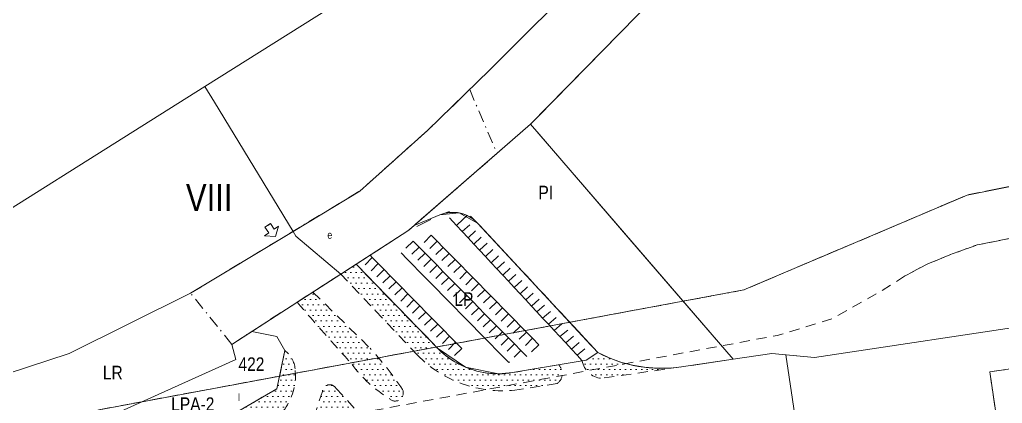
# Model space of a CAD drawing. Header units: metres. Extents: x 24485995 to 24488038, y 6819999 to 6822001.
# Drawn here: x 24486451.7 to 24486741.4, y 6821528.3 to 6821641.3 of the extents above; entities that cross this region are included whole.
import ezdxf

# ---------------------------------------------------------------- set-up
doc = ezdxf.new("R2010")
doc.units = ezdxf.units.M
for name, pattern in [('k10020', [0]), ('k10040', [10.3, 3.5, -1.5, 0.3, -1.5, 3.5]), ('k10050', [8, 3, -2, 3]), ('k10li0', [0]), ('k10rt0', [0]), ('k10vi1', [0])]:
    doc.linetypes.add(name, pattern=pattern)
for name, color, linetype, lineweight in [('AK_AsemakaavaTeksti_Kaupunginosan_nimi', 7, 'Continuous', 0), ('AK_AsemakaavaTeksti_Korttelinumero', 7, 'Continuous', 0), ('AK_AsemakaavaViiva_Kaupunginosan_raja', 7, 'Continuous', 0), ('AK_Kaavamerkinta_Kayttotarkoitusalue', 7, 'Continuous', 0), ('AK_KayttotarkoitusSymboliViiva_Liikennealueen_kuvio', 12, 'Continuous', 0), ('AK_KayttotarkoitusSymboliViiva_Rautatiealueen_kuvio', 14, 'Continuous', 0), ('AK_KayttotarkoitusSymboliViiva_Virkistysalueen_kuvio_murtoviiva', 7, 'Continuous', 0), ('AK_KayttotarkoitusViiva', 7, 'Continuous', 0), ('AK_LiikennointiSymboli_Ajoneuvoliittyma', 7, 'Continuous', 0), ('AK_MaanalainenkViiva_Alueenosan_raja', 132, 'Continuous', 0), ('AK_MaanalainenkViiva_Liikennealueen_kuvio', 132, 'Continuous', 0), ('AK_MaanalainenkViiva_Ohj_Alueenosan_raja', 132, 'Continuous', 0), ('AK_MuuAsemakaavaTeksti_Alueenosan_kayttotarkoitus', 7, 'Continuous', 0), ('AK_MuuAsemakaavaViiva_alueenosan_raja', 7, 'Continuous', 0), ('AK_MuuAsemakaavaViiva_Ohj_alueenosan_raja', 7, 'Continuous', 0), ('AK_Poistettava_merkintä', 7, 'Continuous', 0), ('AK_RakennusalaTeksti_Kerrosala_tai_luku', 7, 'Continuous', 0), ('AK_YmparistoAlue_Istutettava_alue', 7, 'Continuous', 0)]:
    doc.layers.add(name, color=color, linetype=linetype, lineweight=lineweight)
doc.styles.add('ArialNarrow', font='ARIALN.TTF')

# ---------------------------------------------------------------- blocks, each defined once
blk = doc.blocks.new('K10620')
at = {"layer": 'AK_LiikennointiSymboli_Ajoneuvoliittyma', "color": 7, "linetype": 'Continuous', "lineweight": 13, "extrusion": (0, 0, -1), "flags": 128}
blk.add_lwpolyline([(0, 4), (-1, 4), (-1, 2), (-2.5, 2), (0, 0), (2.5, 2)], dxfattribs=at)
at = {"layer": 'AK_LiikennointiSymboli_Ajoneuvoliittyma', "color": 7, "linetype": 'Continuous', "lineweight": 13, "flags": 128}
for points in [[(0, 4), (-1, 4), (-1, 2), (-2.5, 2)], [(0, 0), (2.5, 2), (1, 2), (1, 4), (-1, 4), (-1, 2), (-2.5, 2), (0, 0)]]:
    blk.add_lwpolyline(points, dxfattribs=at)

msp = doc.modelspace()

# ---------------------------------------------------------------- hatches: boundary and pattern name
at = {"layer": 'AK_YmparistoAlue_Istutettava_alue', "linetype": 'Continuous', "lineweight": 0}
h = msp.add_hatch(dxfattribs=at)
h.set_pattern_fill('DOTS', style=0)
h.paths.add_polyline_path([(24486550.86, 6821569.3), (24486574.87, 6821544.61, 0.025835), (24486576.73, 6821542.87, 0.025765), (24486578.77, 6821541.34, 0.111967), (24486589.05, 6821537.31, 0.080164), (24486597, 6821537.39), (24486598.54, 6821537.65), (24486604.55, 6821538.67), (24486610.55, 6821539.7, -0.475725), (24486610.11, 6821534.17), (24486597.7, 6821532.19, -0.226669), (24486568.95, 6821542.5), (24486546.33, 6821566.38)], flags=0)
h = msp.add_hatch(dxfattribs=at)
h.set_pattern_fill('DOTS', style=0)
h.paths.add_polyline_path([(24486538.15, 6821561.11), (24486555, 6821544.59, -0.034694), (24486564.56, 6821532.39, -0.86115), (24486560.64, 6821529.77, -0.097531), (24486549.67, 6821539.81, -0.002505), (24486533.46, 6821558.09)], flags=0)
h = msp.add_hatch(dxfattribs=at)
h.set_pattern_fill('DOTS', style=0)
h.paths.add_polyline_path([(24486486.67, 6821516.07, 0.399606), (24486489.03, 6821514.99), (24486508.95, 6821518.14, 0.027582), (24486521.09, 6821520.3, 0.359093), (24486532.9, 6821538.45, 0.209282), (24486529.89, 6821543.87), (24486527.54, 6821532.62), (24486503.32, 6821518.56)], flags=0)
h = msp.add_hatch(dxfattribs=at)
h.set_pattern_fill('DOTS', style=0)
h.paths.add_polyline_path([(24486622.14, 6821543.29, 0.160307), (24486646.78, 6821539.08), (24486623.13, 6821535.7, -0.350334), (24486617.54, 6821540.89), (24486618.69, 6821541.09)], flags=0)
h = msp.add_hatch(dxfattribs=at)
h.set_pattern_fill('DOTS', style=0)
h.paths.add_polyline_path([(24486544.93, 6821532.81), (24486550.77, 6821526.45, -0.641984), (24486549.11, 6821524.09), (24486540.7, 6821522.35, -0.851307), (24486538.43, 6821524.31), (24486540.93, 6821531.8, -0.724022)], flags=0)

# ---------------------------------------------------------------- linework, layer by layer
at = {"layer": 'AK_AsemakaavaViiva_Kaupunginosan_raja', "linetype": 'k10020', "lineweight": 9, "flags": 128}
for points in [[(24486506.31, 6821621.63), (24486571.55, 6821662.64)], [(24486509.13, 6821617), (24486506.31, 6821621.63)], [(24486546.33, 6821566.38), (24486533.16, 6821577.56), (24486532.29, 6821578.99), (24486509.13, 6821617)], [(24486567.98, 6821580.74), (24486575.6, 6821583.85)], [(24486566.1, 6821579.11), (24486567.98, 6821580.74)], [(24486586.69, 6821581.4), (24486622.14, 6821543.29)], [(24486546.33, 6821566.38), (24486566.1, 6821579.11)], [(24486514.25, 6821545.71), (24486545.07, 6821565.57)], [(24486545.07, 6821565.57), (24486546.33, 6821566.38)], [(24486515.4, 6821541.25), (24486514.25, 6821545.71)], [(24486662.06, 6821541.36), (24486673.43, 6821543.06)], [(24486673.43, 6821543.06), (24486677.56, 6821542.66)], [(24486677.56, 6821542.66), (24486680.52, 6821522.86)], [(24486475.52, 6821523.24), (24486515.4, 6821541.25)], [(24486646.78, 6821539.08), (24486662.06, 6821541.36)]]:
    msp.add_lwpolyline(points, dxfattribs=at)
at = {"layer": 'AK_AsemakaavaViiva_Kaupunginosan_raja', "linetype": 'k10020', "lineweight": 9}
for centre, radius, start, end in [((24486579.37, 6821574.58), 10, 42.9307, 112.1426), ((24486640.86, 6821578.62), 39.98, 242.0859, 278.5157)]:
    msp.add_arc(centre, radius, start, end, dxfattribs=at)
at = {"layer": 'AK_KayttotarkoitusSymboliViiva_Liikennealueen_kuvio', "linetype": 'k10li0', "lineweight": 9, "flags": 128}
for points in [[(24486973.55, 6821937.34), (24486907.93, 6821904.91), (24486824.22, 6821858.28), (24486821.8, 6821859.73), (24486807.14, 6821868.47), (24486786.24, 6821858.14), (24486748.25, 6821839.36), (24486719.16, 6821815.73), (24486684, 6821787.16), (24486646.6, 6821744.1), (24486650.15, 6821741.23), (24486571.55, 6821662.64), (24486506.31, 6821621.63), (24486419.47, 6821567.03), (24486350.09, 6821551.79), (24486319.37, 6821545.04), (24486297.65, 6821541.44), (24486298.22, 6821537.99), (24486130.22, 6821509.96), (24486124.79, 6821509.15), (24486101.28, 6821507.97), (24486081.36, 6821506.54), (24486065.13, 6821502.3), (24486024.67, 6821488), (24486019, 6821486), (24486000, 6821473.79)], [(24486332.63, 6821598.38), (24486335.58, 6821578.63), (24486342.4, 6821559.85), (24486343.4, 6821557.82), (24486348.43, 6821553.29), (24486350.09, 6821551.79), (24486419.47, 6821567.03), (24486506.31, 6821621.63), (24486571.55, 6821662.64), (24486650.15, 6821741.23), (24486646.6, 6821744.1), (24486684, 6821787.16), (24486719.16, 6821815.73), (24486716.1, 6821858.14), (24486712.64, 6821906.25), (24486710.38, 6821905.77), (24486695.24, 6821903.51), (24486664.6, 6821905.18), (24486657.54, 6821905.26), (24486651.41, 6821904.98), (24486645.17, 6821904.35), (24486638.46, 6821902.86), (24486614.71, 6821897.49), (24486611.91, 6821900.54), (24486605.29, 6821898.79), (24486615, 6821883.88), (24486602.4, 6821874.55), (24486583.69, 6821858.41), (24486583.37, 6821858.14), (24486572.73, 6821849.04), (24486533.42, 6821815.39), (24486509.38, 6821806.89), (24486512.78, 6821797.27), (24486513.57, 6821794.66), (24486514.29, 6821783.78), (24486511.07, 6821773.36), (24486504.33, 6821764.78), (24486342.75, 6821622.33), (24486336.02, 6821613.75), (24486332.8, 6821603.33), (24486332.63, 6821598.38)], [(24486000, 6821425.5), (24486013.64, 6821432.86), (24486026.39, 6821439.34), (24486074.8, 6821463.81), (24486103.42, 6821474.35), (24486128.43, 6821478.08), (24486159.76, 6821481.54), (24486293.95, 6821504), (24486396.09, 6821520.99), (24486417.06, 6821526.92), (24486466.3, 6821543.03), (24486502.1, 6821560.78), (24486532.29, 6821578.99), (24486551.96, 6821590.85), (24486571.95, 6821608.72), (24486590.31, 6821626.51), (24486678.93, 6821714.91), (24486684.25, 6821720.11), (24486713.72, 6821745.61), (24486745.65, 6821767.96), (24486779.7, 6821786.92), (24486821.8, 6821807.61), (24486825.39, 6821809.37), (24486857.27, 6821830.05), (24486858.13, 6821835.47), (24486858.85, 6821840.03), (24486883.27, 6821853.63), (24486891.37, 6821858.14), (24486898.91, 6821862.34), (24486947.55, 6821888.24), (24486973.61, 6821901.12)], [(24486550.86, 6821569.3), (24486574.87, 6821544.61), (24486583.08, 6821538.99), (24486592.84, 6821537.03), (24486597, 6821537.39), (24486618.69, 6821541.09), (24486622.14, 6821543.29), (24486586.69, 6821581.4), (24486581.22, 6821584.41), (24486575.6, 6821583.85), (24486567.98, 6821580.74), (24486566.1, 6821579.11), (24486550.86, 6821569.3)]]:
    msp.add_lwpolyline(points, dxfattribs=at)
at = {"layer": 'AK_KayttotarkoitusSymboliViiva_Rautatiealueen_kuvio', "linetype": 'k10rt0', "lineweight": 9, "flags": 128}
for points in [[(24486973.7, 6821845.74), (24486938.55, 6821836.78), (24486920.72, 6821834.18), (24486912.18, 6821832.97), (24486900.85, 6821828.2), (24486884.76, 6821825.02), (24486869.56, 6821822.01), (24486849.09, 6821817.34), (24486825.39, 6821809.37), (24486821.8, 6821807.61), (24486779.7, 6821786.92), (24486745.65, 6821767.96), (24486713.72, 6821745.61), (24486684.25, 6821720.11), (24486678.93, 6821714.91), (24486590.31, 6821626.51), (24486571.95, 6821608.72), (24486551.96, 6821590.85), (24486532.29, 6821578.99), (24486502.1, 6821560.78), (24486466.3, 6821543.03), (24486417.06, 6821526.92), (24486396.09, 6821520.99), (24486293.95, 6821504), (24486159.76, 6821481.54), (24486128.43, 6821478.08), (24486103.42, 6821474.35), (24486074.8, 6821463.81), (24486026.39, 6821439.34), (24486013.64, 6821432.86), (24486000, 6821425.5)], [(24486005.99, 6821388.56), (24486010.04, 6821390.92), (24486024.96, 6821399.62), (24486023.84, 6821401.64), (24486054.41, 6821418.71), (24486086.96, 6821436.88), (24486131.08, 6821452.76), (24486158.37, 6821459.76), (24486200.61, 6821468.84), (24486278.07, 6821477.12), (24486359.02, 6821493.4), (24486401.29, 6821501.9), (24486425.53, 6821508.19), (24486468.82, 6821521.22), (24486475.52, 6821523.24), (24486515.4, 6821541.25), (24486514.25, 6821545.71), (24486520.1, 6821549.51), (24486546.33, 6821566.38), (24486550.86, 6821569.3), (24486566.1, 6821579.11), (24486567.98, 6821580.74), (24486585.54, 6821595.99), (24486602.26, 6821610.52), (24486654.72, 6821664.05), (24486688.28, 6821696.48), (24486716.53, 6821720.86), (24486757.01, 6821751.97), (24486766.05, 6821756.98), (24486821.8, 6821783.23), (24486839.63, 6821791.63), (24486894.17, 6821804.32), (24486913.05, 6821808.71), (24486973.74, 6821820.32)]]:
    msp.add_lwpolyline(points, dxfattribs=at)
at = {"layer": 'AK_KayttotarkoitusSymboliViiva_Virkistysalueen_kuvio_murtoviiva', "linetype": 'k10vi1', "lineweight": 9, "flags": 128}
for points in [[(24486604.22, 6821608.25), (24486632.16, 6821575.94), (24486662.06, 6821541.36), (24486673.43, 6821543.06), (24486685.97, 6821541.83), (24486753.88, 6821552.02), (24486821.79, 6821562.21), (24486874.85, 6821570.17), (24486879.11, 6821604.23), (24486883.38, 6821638.29), (24486887.34, 6821668.25), (24486907.13, 6821665.55), (24486926.92, 6821662.84), (24486957.33, 6821667.41), (24486956.36, 6821673.85), (24486955.39, 6821680.28), (24486962.34, 6821683.41), (24486969.29, 6821686.54), (24486970.49, 6821687.51), (24486971.69, 6821688.47), (24486976.77, 6821695.96), (24486981.85, 6821703.45), (24486982.56, 6821705.38), (24486983.26, 6821707.32), (24486982.78, 6821710.32), (24486982.3, 6821713.33), (24486980.4, 6821716.02), (24486978.5, 6821718.72), (24486970.49, 6821725.71), (24486962.48, 6821732.71), (24486968.54, 6821736.74), (24486974.61, 6821740.77), (24486981.66, 6821745.45), (24486988.72, 6821750.14), (24486993.73, 6821753.47), (24486993.12, 6821755.52), (24486991.57, 6821760.93), (24486990.63, 6821764.29), (24486989.74, 6821766.98), (24486988.85, 6821769.67), (24486986.47, 6821775.11), (24486984.1, 6821780.55), (24486980.45, 6821779.44), (24486976.79, 6821778.33), (24486975.86, 6821779.08), (24486977.44, 6821780.25), (24486974.92, 6821779.84), (24486967.44, 6821773.46), (24486959.96, 6821767.09), (24486959.4, 6821768.09), (24486958.84, 6821769.09), (24486958.17, 6821769.73), (24486957.5, 6821770.37), (24486956.4, 6821771.24), (24486955.3, 6821772.11), (24486953.26, 6821773.27), (24486952.39, 6821773.8), (24486951.53, 6821774.33), (24486950.52, 6821774.22), (24486949.51, 6821774.11), (24486947.53, 6821773.64), (24486945.55, 6821773.17), (24486943.67, 6821772.87), (24486941.79, 6821772.56), (24486933.46, 6821781.61), (24486925.13, 6821790.67), (24486926.04, 6821791.63), (24486926.94, 6821792.59), (24486919.99, 6821800.65), (24486913.05, 6821808.71), (24486903.61, 6821806.52), (24486894.17, 6821804.32), (24486866.9, 6821797.97), (24486839.63, 6821791.63), (24486830.71, 6821787.43), (24486821.8, 6821783.23), (24486793.92, 6821770.1), (24486766.05, 6821756.98), (24486761.53, 6821754.47), (24486757.01, 6821751.97), (24486736.77, 6821736.41), (24486716.53, 6821720.86), (24486702.4, 6821708.67), (24486688.28, 6821696.48), (24486671.5, 6821680.26), (24486654.72, 6821664.05), (24486628.49, 6821637.28), (24486604.36, 6821612.66)], [(24486649.75, 6821539.52), (24486662.06, 6821541.36), (24486602.26, 6821610.52), (24486568.36, 6821581.08)], [(24486578.42, 6821584.86), (24486576.41, 6821584.14), (24486577.25, 6821584.36), (24486578.1, 6821584.5), (24486578.95, 6821584.58), (24486579.82, 6821584.57), (24486580.68, 6821584.5), (24486581.53, 6821584.35), (24486582.36, 6821584.13), (24486583.17, 6821583.83), (24486583.95, 6821583.47), (24486584.7, 6821583.04), (24486585.41, 6821582.55), (24486586.08, 6821582), (24486584.55, 6821583.5)], [(24486568.78, 6821580.45), (24486572.91, 6821582.51)], [(24486588.73, 6821579.2), (24486620.1, 6821545.48)], [(24486624.85, 6821542.01), (24486625.42, 6821541.74), (24486628.83, 6821540.49), (24486632.34, 6821539.55), (24486635.92, 6821538.94), (24486639.54, 6821538.66), (24486643.17, 6821538.7), (24486643.8, 6821538.77)]]:
    msp.add_lwpolyline(points, dxfattribs=at)
at = {"layer": 'AK_KayttotarkoitusViiva', "linetype": 'Continuous', "lineweight": 20, "flags": 128}
for points in [[(24486719.16, 6821815.73), (24486684, 6821787.16), (24486646.6, 6821744.1), (24486650.15, 6821741.23), (24486571.55, 6821662.64), (24486506.31, 6821621.63), (24486419.47, 6821567.03), (24486350.09, 6821551.79)], [(24486602.26, 6821610.52), (24486654.72, 6821664.05), (24486688.28, 6821696.48), (24486716.53, 6821720.86), (24486757.01, 6821751.97), (24486766.05, 6821756.98), (24486821.8, 6821783.23), (24486839.63, 6821791.63), (24486894.17, 6821804.32), (24486913.05, 6821808.71)], [(24486000, 6821425.5), (24486013.64, 6821432.86), (24486026.39, 6821439.34), (24486074.8, 6821463.81), (24486103.42, 6821474.35), (24486128.43, 6821478.08), (24486159.76, 6821481.54), (24486293.95, 6821504), (24486396.09, 6821520.99), (24486417.06, 6821526.92), (24486466.3, 6821543.03), (24486502.1, 6821560.78), (24486532.29, 6821578.99), (24486551.96, 6821590.85), (24486571.95, 6821608.72), (24486590.31, 6821626.51), (24486678.93, 6821714.91)], [(24486567.98, 6821580.74), (24486585.54, 6821595.99), (24486602.26, 6821610.52)], [(24486662.06, 6821541.36), (24486602.26, 6821610.52)], [(24486567.98, 6821580.74), (24486575.6, 6821583.85)], [(24486567.98, 6821580.74), (24486566.1, 6821579.11), (24486550.86, 6821569.3)], [(24486586.69, 6821581.4), (24486622.14, 6821543.29)], [(24486550.86, 6821569.3), (24486546.33, 6821566.38), (24486520.1, 6821549.51)], [(24486574.87, 6821544.61), (24486550.86, 6821569.3)], [(24486662.06, 6821541.36), (24486673.43, 6821543.06), (24486677.56, 6821542.66), (24486685.97, 6821541.83), (24486821.79, 6821562.21), (24486874.85, 6821570.17)], [(24486520.1, 6821549.51), (24486514.25, 6821545.71), (24486515.4, 6821541.25), (24486475.52, 6821523.24), (24486468.82, 6821521.22)], [(24486468.82, 6821521.22), (24486472.02, 6821513.88), (24486503.32, 6821518.56), (24486527.54, 6821532.62), (24486529.89, 6821543.87), (24486527.51, 6821547.98), (24486520.1, 6821549.51)], [(24486742.33, 6821506.2), (24486737.63, 6821537.57), (24486741.09, 6821538.09), (24486792.53, 6821545.81)], [(24486622.14, 6821543.29), (24486618.69, 6821541.09), (24486597, 6821537.39)], [(24486646.78, 6821539.08), (24486662.06, 6821541.36)]]:
    msp.add_lwpolyline(points, dxfattribs=at)
at = {"layer": 'AK_KayttotarkoitusViiva', "linetype": 'Continuous', "lineweight": 20}
for centre, radius, start, end in [((24486579.37, 6821574.58), 10, 42.9307, 112.1426), ((24486592.8, 6821562.03), 25, 224.1886, 279.6839)]:
    msp.add_arc(centre, radius, start, end, dxfattribs=at)
msp.add_ellipse((24486640.86, 6821578.62), major_axis=(35.33, -18.72), ratio=1, start_param=4.712389, end_param=5.348208, dxfattribs=at)
at = {"layer": 'AK_MaanalainenkViiva_Alueenosan_raja', "linetype": 'k10040', "lineweight": 5, "flags": 128}
msp.add_lwpolyline([(24486000, 6821441.04), (24486006.51, 6821441.62), (24486037.68, 6821445.26), (24486068.74, 6821449.73), (24486099.77, 6821455.06), (24486440.31, 6821518.29), (24486475.16, 6821526.46), (24486665.2, 6821561.75), (24486731, 6821589.69), (24486824.72, 6821608.39), (24486847.29, 6821612.89), (24486930.27, 6821629.45), (24486952.76, 6821633.94)], dxfattribs=at)
at = {"layer": 'AK_MaanalainenkViiva_Liikennealueen_kuvio', "linetype": 'k10li0', "lineweight": 5, "flags": 128}
msp.add_lwpolyline([(24486952.76, 6821633.94), (24486930.27, 6821629.45), (24486847.29, 6821612.89), (24486824.72, 6821608.39), (24486731, 6821589.69), (24486665.2, 6821561.75), (24486475.16, 6821526.46), (24486440.31, 6821518.29), (24486099.77, 6821455.06), (24486068.74, 6821449.73), (24486037.68, 6821445.26), (24486006.51, 6821441.62), (24486000, 6821441.04)], dxfattribs=at)
at = {"layer": 'AK_MaanalainenkViiva_Ohj_Alueenosan_raja', "linetype": 'k10050', "lineweight": 5, "flags": 128}
for points in [[(24486000, 6821425.97), (24486008.05, 6821426.7), (24486039.62, 6821430.38), (24486071.08, 6821434.92), (24486102.41, 6821440.3), (24486443.39, 6821503.6), (24486478.24, 6821511.77), (24486674.94, 6821548.3), (24486691.18, 6821553.21), (24486705.96, 6821561.55), (24486712.48, 6821565.79), (24486719.36, 6821569.4), (24486726.55, 6821572.35), (24486733.94, 6821574.98), (24486968.95, 6821621.87), (24486982.25, 6821622.73), (24486995.56, 6821621.94), (24487008.67, 6821619.54), (24487026, 6821617.27), (24487043.38, 6821619), (24487079.62, 6821627.51), (24487115.58, 6821637.16), (24487158.18, 6821646.89), (24487215.02, 6821667.03), (24487270.76, 6821690.06), (24487325.24, 6821715.89), (24487378.34, 6821744.48), (24487399.52, 6821756.86), (24487420.53, 6821769.52), (24487441.77, 6821782.52), (24487577.8, 6821865.99), (24487628.49, 6821898.27), (24487766.31, 6821982.85), (24487783.59, 6821993.41), (24487794.58, 6822000)], [(24486712.48, 6821565.79), (24486719.36, 6821569.4), (24486726.55, 6821572.35), (24486733.94, 6821574.98), (24486968.95, 6821621.87), (24486982.25, 6821622.73), (24486995.56, 6821621.94), (24487008.67, 6821619.54), (24487026, 6821617.27), (24487043.38, 6821619), (24487079.62, 6821627.51), (24487115.58, 6821637.16), (24487158.18, 6821646.89), (24487215.02, 6821667.03), (24487270.76, 6821690.06), (24487325.24, 6821715.89), (24487378.34, 6821744.48), (24487399.52, 6821756.86), (24487420.53, 6821769.52), (24487441.77, 6821782.52), (24487577.8, 6821865.99), (24487628.49, 6821898.27), (24487766.31, 6821982.85), (24487783.59, 6821993.41), (24487794.58, 6822000)], [(24486847.29, 6821612.89), (24486824.72, 6821608.39), (24486731, 6821589.69), (24486665.2, 6821561.75), (24486475.16, 6821526.46), (24486440.31, 6821518.29), (24486099.77, 6821455.06), (24486068.74, 6821449.73), (24486037.68, 6821445.26), (24486006.51, 6821441.62), (24486000, 6821441.04)], [(24486000, 6821425.97), (24486008.05, 6821426.7), (24486039.62, 6821430.38), (24486071.08, 6821434.92), (24486102.41, 6821440.3), (24486443.39, 6821503.6), (24486478.24, 6821511.77), (24486674.94, 6821548.3), (24486691.18, 6821553.21), (24486705.96, 6821561.55), (24486712.48, 6821565.79)]]:
    msp.add_lwpolyline(points, dxfattribs=at)
at = {"layer": 'AK_MuuAsemakaavaViiva_alueenosan_raja', "linetype": 'k10040', "lineweight": 5, "flags": 128}
for points in [[(24486502.1, 6821560.78), (24486551.96, 6821590.85), (24486571.95, 6821608.72), (24486584.35, 6821620.74)], [(24486584.35, 6821620.74), (24486592.38, 6821601.94)], [(24486554.98, 6821571.95), (24486561, 6821575.82), (24486565.29, 6821578.59), (24486566.1, 6821579.11), (24486567.98, 6821580.74), (24486574.89, 6821586.74), (24486585.54, 6821595.99), (24486592.38, 6821601.94)], [(24486550.86, 6821569.3), (24486554.98, 6821571.95)], [(24486546.33, 6821566.38), (24486550.86, 6821569.3)], [(24486538.15, 6821561.11), (24486546.33, 6821566.38)], [(24486514.25, 6821545.71), (24486502.1, 6821560.78)], [(24486533.46, 6821558.09), (24486538.15, 6821561.11)], [(24486514.25, 6821545.71), (24486521.2, 6821550.19), (24486533.46, 6821558.09)], [(24486737.63, 6821537.57), (24486739.98, 6821521.89), (24486742.33, 6821506.2), (24486766.07, 6821509.77), (24486763.73, 6821525.32), (24486761.36, 6821541.15), (24486741.09, 6821538.09), (24486737.63, 6821537.57)]]:
    msp.add_lwpolyline(points, dxfattribs=at)
at = {"layer": 'AK_MuuAsemakaavaViiva_Ohj_alueenosan_raja', "linetype": 'k10050', "lineweight": 5, "flags": 128}
for points in [[(24486580.47, 6821580.74), (24486577.13, 6821584.33)], [(24486582.44, 6821582.56), (24486583.61, 6821583.64)], [(24486580.47, 6821580.74), (24486582.44, 6821582.56)], [(24486582.18, 6821578.91), (24486580.47, 6821580.74)], [(24486582.18, 6821578.91), (24486585.79, 6821582.25)], [(24486583.88, 6821577.08), (24486587.54, 6821580.48)], [(24486586.69, 6821581.4), (24486587.54, 6821580.48)], [(24486587.54, 6821580.48), (24486589.24, 6821578.65)], [(24486573.03, 6821577.84), (24486569.47, 6821574.34)], [(24486574.79, 6821576.06), (24486573.03, 6821577.84)], [(24486583.88, 6821577.08), (24486582.18, 6821578.91)], [(24486583.88, 6821577.08), (24486585.58, 6821575.25)], [(24486585.58, 6821575.25), (24486589.24, 6821578.65)], [(24486589.24, 6821578.65), (24486590.94, 6821576.82)], [(24486567.72, 6821576.12), (24486564.15, 6821572.62)], [(24486569.47, 6821574.34), (24486565.9, 6821570.83)], [(24486569.47, 6821574.34), (24486567.72, 6821576.12)], [(24486571.22, 6821572.56), (24486569.47, 6821574.34)], [(24486574.79, 6821576.06), (24486571.22, 6821572.56)], [(24486576.54, 6821574.28), (24486572.98, 6821570.77)], [(24486576.54, 6821574.28), (24486574.79, 6821576.06)], [(24486578.29, 6821572.5), (24486576.54, 6821574.28)], [(24486585.58, 6821575.25), (24486587.28, 6821573.42)], [(24486587.28, 6821573.42), (24486590.94, 6821576.82)], [(24486588.99, 6821571.59), (24486592.65, 6821574.99)], [(24486590.94, 6821576.82), (24486592.65, 6821574.99)], [(24486592.65, 6821574.99), (24486594.35, 6821573.16)], [(24486555.66, 6821571.27), (24486552.23, 6821567.9)], [(24486555.66, 6821571.27), (24486554.98, 6821571.95)], [(24486557.41, 6821569.49), (24486555.66, 6821571.27)], [(24486565.9, 6821570.83), (24486564.15, 6821572.62)], [(24486571.22, 6821572.56), (24486567.66, 6821569.05)], [(24486572.98, 6821570.77), (24486571.22, 6821572.56)], [(24486578.29, 6821572.5), (24486574.73, 6821568.99)], [(24486580.05, 6821570.72), (24486578.29, 6821572.5)], [(24486587.28, 6821573.42), (24486588.99, 6821571.59)], [(24486588.99, 6821571.59), (24486590.69, 6821569.76)], [(24486590.69, 6821569.76), (24486594.35, 6821573.16)], [(24486592.39, 6821567.93), (24486596.05, 6821571.33)], [(24486594.35, 6821573.16), (24486596.05, 6821571.33)], [(24486596.05, 6821571.33), (24486597.75, 6821569.5)], [(24486557.41, 6821569.49), (24486553.97, 6821566.11)], [(24486559.16, 6821567.71), (24486557.41, 6821569.49)], [(24486567.66, 6821569.05), (24486565.9, 6821570.83)], [(24486569.41, 6821567.27), (24486567.66, 6821569.05)], [(24486572.98, 6821570.77), (24486569.41, 6821567.27)], [(24486574.73, 6821568.99), (24486571.16, 6821565.49)], [(24486574.73, 6821568.99), (24486572.98, 6821570.77)], [(24486576.48, 6821567.21), (24486574.73, 6821568.99)], [(24486580.05, 6821570.72), (24486576.48, 6821567.21)], [(24486581.8, 6821568.93), (24486578.23, 6821565.43)], [(24486581.8, 6821568.93), (24486580.05, 6821570.72)], [(24486583.55, 6821567.15), (24486581.8, 6821568.93)], [(24486590.69, 6821569.76), (24486592.39, 6821567.93)], [(24486594.09, 6821566.1), (24486597.75, 6821569.5)], [(24486597.75, 6821569.5), (24486599.46, 6821567.67)], [(24486568.95, 6821542.5), (24486546.33, 6821566.38)], [(24486559.16, 6821567.71), (24486555.71, 6821564.31)], [(24486560.91, 6821565.93), (24486557.45, 6821562.52)], [(24486560.91, 6821565.93), (24486559.16, 6821567.71)], [(24486562.67, 6821564.14), (24486560.91, 6821565.93)], [(24486571.16, 6821565.49), (24486569.41, 6821567.27)], [(24486572.92, 6821563.7), (24486571.16, 6821565.49)], [(24486576.48, 6821567.21), (24486572.92, 6821563.7)], [(24486578.23, 6821565.43), (24486576.48, 6821567.21)], [(24486583.55, 6821567.15), (24486579.99, 6821563.64)], [(24486585.31, 6821565.37), (24486583.55, 6821567.15)], [(24486592.39, 6821567.93), (24486594.09, 6821566.1)], [(24486594.09, 6821566.1), (24486595.8, 6821564.27)], [(24486595.8, 6821564.27), (24486599.46, 6821567.67)], [(24486597.5, 6821562.44), (24486601.16, 6821565.84)], [(24486599.46, 6821567.67), (24486601.16, 6821565.84)], [(24486601.16, 6821565.84), (24486602.86, 6821564.01)], [(24486562.67, 6821564.14), (24486559.19, 6821560.73)], [(24486564.42, 6821562.36), (24486562.67, 6821564.14)], [(24486574.67, 6821561.92), (24486572.92, 6821563.7)], [(24486578.23, 6821565.43), (24486574.67, 6821561.92)], [(24486579.99, 6821563.64), (24486576.42, 6821560.14)], [(24486579.99, 6821563.64), (24486578.23, 6821565.43)], [(24486581.74, 6821561.86), (24486579.99, 6821563.64)], [(24486585.31, 6821565.37), (24486581.74, 6821561.86)], [(24486587.06, 6821563.59), (24486583.49, 6821560.08)], [(24486587.06, 6821563.59), (24486585.31, 6821565.37)], [(24486588.82, 6821561.79), (24486587.06, 6821563.59)], [(24486595.8, 6821564.27), (24486597.5, 6821562.44)], [(24486599.2, 6821560.6), (24486602.86, 6821564.01)], [(24486602.86, 6821564.01), (24486604.57, 6821562.18)], [(24486538.15, 6821561.11), (24486555, 6821544.59)], [(24486564.42, 6821562.36), (24486560.94, 6821558.94)], [(24486566.17, 6821560.58), (24486562.68, 6821557.14)], [(24486566.17, 6821560.58), (24486564.42, 6821562.36)], [(24486567.93, 6821558.8), (24486566.17, 6821560.58)], [(24486576.42, 6821560.14), (24486574.67, 6821561.92)], [(24486578.18, 6821558.36), (24486576.42, 6821560.14)], [(24486581.74, 6821561.86), (24486578.18, 6821558.36)], [(24486583.49, 6821560.08), (24486579.93, 6821556.57)], [(24486583.49, 6821560.08), (24486581.74, 6821561.86)], [(24486585.26, 6821558.29), (24486583.49, 6821560.08)], [(24486588.82, 6821561.79), (24486585.26, 6821558.29)], [(24486590.57, 6821560.01), (24486587.01, 6821556.5)], [(24486590.57, 6821560.01), (24486588.82, 6821561.79)], [(24486590.57, 6821560.01), (24486592.33, 6821558.23)], [(24486597.5, 6821562.44), (24486599.2, 6821560.6)], [(24486599.2, 6821560.6), (24486600.91, 6821558.77)], [(24486600.91, 6821558.77), (24486604.57, 6821562.18)], [(24486602.61, 6821556.94), (24486606.27, 6821560.35)], [(24486604.57, 6821562.18), (24486606.27, 6821560.35)], [(24486606.27, 6821560.35), (24486607.97, 6821558.52)], [(24486567.93, 6821558.8), (24486564.42, 6821555.35)], [(24486569.68, 6821557.01), (24486566.16, 6821553.56)], [(24486569.68, 6821557.01), (24486567.93, 6821558.8)], [(24486571.43, 6821555.23), (24486569.68, 6821557.01)], [(24486579.93, 6821556.57), (24486578.18, 6821558.36)], [(24486585.26, 6821558.29), (24486581.69, 6821554.78)], [(24486587.01, 6821556.5), (24486585.26, 6821558.29)], [(24486592.33, 6821558.23), (24486588.76, 6821554.72)], [(24486592.33, 6821558.23), (24486594.07, 6821556.46)], [(24486600.91, 6821558.77), (24486602.61, 6821556.94)], [(24486602.61, 6821556.94), (24486604.15, 6821555.29)], [(24486604.15, 6821555.29), (24486607.97, 6821558.52)], [(24486607.97, 6821558.52), (24486609.67, 6821556.69)], [(24486571.43, 6821555.23), (24486567.91, 6821551.77)], [(24486573.18, 6821553.45), (24486571.43, 6821555.23)], [(24486581.69, 6821554.78), (24486579.93, 6821556.57)], [(24486583.45, 6821553), (24486581.69, 6821554.78)], [(24486587.01, 6821556.5), (24486583.45, 6821553)], [(24486588.76, 6821554.72), (24486585.2, 6821551.22)], [(24486587.01, 6821556.5), (24486588.76, 6821554.72)], [(24486588.76, 6821554.72), (24486590.5, 6821552.95)], [(24486594.07, 6821556.46), (24486590.5, 6821552.95)], [(24486595.82, 6821554.67), (24486592.26, 6821551.17)], [(24486594.07, 6821556.46), (24486595.82, 6821554.67)], [(24486595.82, 6821554.67), (24486597.58, 6821552.89)], [(24486604.15, 6821555.29), (24486605.85, 6821553.46)], [(24486605.85, 6821553.46), (24486609.67, 6821556.69)], [(24486607.55, 6821551.63), (24486611.37, 6821554.86)], [(24486609.67, 6821556.69), (24486611.37, 6821554.86)], [(24486611.37, 6821554.86), (24486613.07, 6821553.03)], [(24486573.18, 6821553.45), (24486569.65, 6821549.97)], [(24486574.94, 6821551.67), (24486571.39, 6821548.18)], [(24486574.94, 6821551.67), (24486573.18, 6821553.45)], [(24486576.7, 6821549.87), (24486574.94, 6821551.67)], [(24486583.45, 6821553), (24486585.2, 6821551.22)], [(24486585.2, 6821551.22), (24486586.94, 6821549.44)], [(24486590.5, 6821552.95), (24486586.94, 6821549.44)], [(24486592.26, 6821551.17), (24486588.69, 6821547.66)], [(24486590.5, 6821552.95), (24486592.26, 6821551.17)], [(24486592.26, 6821551.17), (24486594.01, 6821549.39)], [(24486597.58, 6821552.89), (24486594.01, 6821549.39)], [(24486599.33, 6821551.11), (24486595.76, 6821547.6)], [(24486597.58, 6821552.89), (24486599.33, 6821551.11)], [(24486599.33, 6821551.11), (24486601.08, 6821549.33)], [(24486605.85, 6821553.46), (24486607.55, 6821551.63)], [(24486607.55, 6821551.63), (24486609.25, 6821549.8)], [(24486609.25, 6821549.8), (24486613.07, 6821553.03)], [(24486610.95, 6821547.98), (24486614.78, 6821551.21)], [(24486613.07, 6821553.03), (24486614.78, 6821551.21)], [(24486614.78, 6821551.21), (24486616.48, 6821549.38)], [(24486576.7, 6821549.87), (24486573.13, 6821546.4)], [(24486578.45, 6821548.09), (24486574.87, 6821544.61)], [(24486578.45, 6821548.09), (24486576.7, 6821549.87)], [(24486578.45, 6821548.09), (24486580.21, 6821546.31)], [(24486586.94, 6821549.44), (24486588.69, 6821547.66)], [(24486594.01, 6821549.39), (24486590.45, 6821545.88)], [(24486594.01, 6821549.39), (24486595.76, 6821547.6)], [(24486601.08, 6821549.33), (24486597.52, 6821545.82)], [(24486601.08, 6821549.33), (24486602.83, 6821547.55)], [(24486609.25, 6821549.8), (24486610.95, 6821547.98)], [(24486612.65, 6821546.15), (24486616.48, 6821549.38)], [(24486616.48, 6821549.38), (24486618.18, 6821547.55)], [(24486580.21, 6821546.31), (24486576.73, 6821542.87)], [(24486580.21, 6821546.31), (24486582, 6821544.48)], [(24486588.69, 6821547.66), (24486590.45, 6821545.88)], [(24486590.45, 6821545.88), (24486592.2, 6821544.1)], [(24486595.76, 6821547.6), (24486592.2, 6821544.1)], [(24486597.52, 6821545.82), (24486593.95, 6821542.32)], [(24486595.76, 6821547.6), (24486597.52, 6821545.82)], [(24486597.52, 6821545.82), (24486599.43, 6821543.87)], [(24486602.83, 6821547.55), (24486599.43, 6821543.87)], [(24486604.75, 6821545.6), (24486601.19, 6821542.09)], [(24486602.83, 6821547.55), (24486604.75, 6821545.6)], [(24486610.95, 6821547.98), (24486612.65, 6821546.15)], [(24486612.65, 6821546.15), (24486614.36, 6821544.32)], [(24486614.36, 6821544.32), (24486618.18, 6821547.55)], [(24486616.05, 6821542.49), (24486619.88, 6821545.72)], [(24486618.18, 6821547.55), (24486619.88, 6821545.72)], [(24486619.88, 6821545.72), (24486622.14, 6821543.29)], [(24486582, 6821544.48), (24486578.77, 6821541.34)], [(24486592.2, 6821544.1), (24486593.95, 6821542.32)], [(24486593.95, 6821542.32), (24486595.87, 6821540.37), (24486599.43, 6821543.87)], [(24486599.43, 6821543.87), (24486601.19, 6821542.09)], [(24486614.36, 6821544.32), (24486616.05, 6821542.49)], [(24486616.05, 6821542.49), (24486617.54, 6821540.89)], [(24486646.78, 6821539.08), (24486623.13, 6821535.7)], [(24486610.11, 6821534.17), (24486597.7, 6821532.19)], [(24486538.43, 6821524.31), (24486540.93, 6821531.8)], [(24486544.93, 6821532.81), (24486550.77, 6821526.45)]]:
    msp.add_lwpolyline(points, dxfattribs=at)
at = {"layer": 'AK_MuuAsemakaavaViiva_Ohj_alueenosan_raja', "linetype": 'k10050', "lineweight": 5}
for centre, radius, start, end in [((24486579.37, 6821574.58), 10.01, 64.9261, 102.9179), ((24486579.32, 6821574.5), 10.1, 50.1574, 64.8528), ((24486525.21, 6821537.73), 7.73, 5.3815, 52.663), ((24486471.98, 6821469.68), 111.82, 34.1116, 42.0598), ((24486594.11, 6821567.42), 35.41, 224.7274, 275.8129), ((24486580.64, 6821562.64), 38.47, 216.3947, 238.6767), ((24486608.08, 6821537.11), 3.58, 304.5808, 46.3471), ((24486623.59, 6821541.8), 6.11, 188.5319, 265.7604), ((24486515.98, 6821536.54), 17.02, 287.4494, 6.4608), ((24486543.1, 6821531.65), 2.17, 32.4021, 176.0236)]:
    msp.add_arc(centre, radius, start, end, dxfattribs=at)
for centre, major_axis, end_param in [((24488366.19, 6823166.62), (-1832.73, -1608.53), 0.01002), ((24486562.4, 6821531.38), (-1.76, -1.6), 2.843726)]:
    msp.add_ellipse(centre, major_axis=major_axis, ratio=1, start_param=0, end_param=end_param, dxfattribs=at)
at = {"layer": 'AK_Poistettava_merkintä', "linetype": 'k10050', "lineweight": 0, "flags": 128}
for points in [[(24486552.23, 6821567.9), (24486550.86, 6821569.3)], [(24486553.97, 6821566.11), (24486552.23, 6821567.9)], [(24486555.71, 6821564.31), (24486553.97, 6821566.11)], [(24486557.45, 6821562.52), (24486555.71, 6821564.31)], [(24486559.19, 6821560.73), (24486557.45, 6821562.52)], [(24486560.94, 6821558.94), (24486559.19, 6821560.73)], [(24486562.68, 6821557.14), (24486560.94, 6821558.94)], [(24486564.42, 6821555.35), (24486562.68, 6821557.14)], [(24486566.16, 6821553.56), (24486564.42, 6821555.35)], [(24486567.91, 6821551.77), (24486566.16, 6821553.56)], [(24486569.65, 6821549.97), (24486567.91, 6821551.77)], [(24486571.39, 6821548.18), (24486569.65, 6821549.97)], [(24486573.13, 6821546.4), (24486571.39, 6821548.18)], [(24486574.87, 6821544.61), (24486573.13, 6821546.4)], [(24486529.89, 6821543.87), (24486527.54, 6821532.62)], [(24486622.14, 6821543.29), (24486618.69, 6821541.09)], [(24486610.55, 6821539.7), (24486604.55, 6821538.67)], [(24486618.69, 6821541.09), (24486617.54, 6821540.89)], [(24486598.54, 6821537.65), (24486597, 6821537.39)], [(24486604.55, 6821538.67), (24486598.54, 6821537.65)], [(24486527.54, 6821532.62), (24486503.32, 6821518.56)]]:
    msp.add_lwpolyline(points, dxfattribs=at)
at = {"layer": 'AK_Poistettava_merkintä', "linetype": 'k10050', "lineweight": 0}
for centre, radius, start, end in [((24486579.25, 6821574.46), 10.17, 42.9853, 50.0084), ((24486592.57, 6821561.77), 24.66, 224.1254, 230.0451), ((24486592.62, 6821561.81), 24.72, 229.9991, 235.9028), ((24486640.86, 6821578.62), 39.98, 242.0859, 278.5157), ((24486592.79, 6821562.01), 24.98, 235.8542, 261.4087), ((24486592.79, 6821561.97), 24.94, 261.376, 279.709)]:
    msp.add_arc(centre, radius, start, end, dxfattribs=at)

# ---------------------------------------------------------------- block references
at = {"layer": 'AK_LiikennointiSymboli_Ajoneuvoliittyma', "color": 7, "lineweight": 5, "rotation": 34.74415611559847}
msp.add_blockref('K10620', (24486527.09, 6821577.46), dxfattribs=at)

# ---------------------------------------------------------------- texts
at = {"layer": 'AK_AsemakaavaTeksti_Kaupunginosan_nimi', "linetype": 'Continuous', "lineweight": 0, "style": 'ArialNarrow'}
msp.add_text('VIII', height=8, dxfattribs=at).set_placement((24486500.71, 6821584.95))
at = {"layer": 'AK_AsemakaavaTeksti_Korttelinumero', "linetype": 'Continuous', "lineweight": 5, "style": 'ArialNarrow'}
msp.add_text('422', height=4, dxfattribs=at).set_placement((24486516.2, 6821537.87))
at = {"layer": 'AK_Kaavamerkinta_Kayttotarkoitusalue', "linetype": 'Continuous', "lineweight": 0, "style": 'ArialNarrow'}
for s, p in [('PI', (24486604.61, 6821588.42)), ('LP', (24486579.83, 6821557.03)), ('LR', (24486476.22, 6821535.39)), ('LPA-2', (24486496.37, 6821526.09))]:
    msp.add_text(s, height=4, dxfattribs=at).set_placement(p)
at = {"layer": 'AK_MuuAsemakaavaTeksti_Alueenosan_kayttotarkoitus', "linetype": 'Continuous', "lineweight": 0, "style": 'ArialNarrow'}
msp.add_text('e', height=2.25, dxfattribs=at).set_placement((24486542.41, 6821576.81))
at = {"layer": 'AK_RakennusalaTeksti_Kerrosala_tai_luku', "linetype": 'Continuous', "lineweight": 0, "style": 'ArialNarrow'}
msp.add_text('I', height=2.25, dxfattribs=at).set_placement((24486516, 6821529))

doc.saveas('drawing.dxf')
